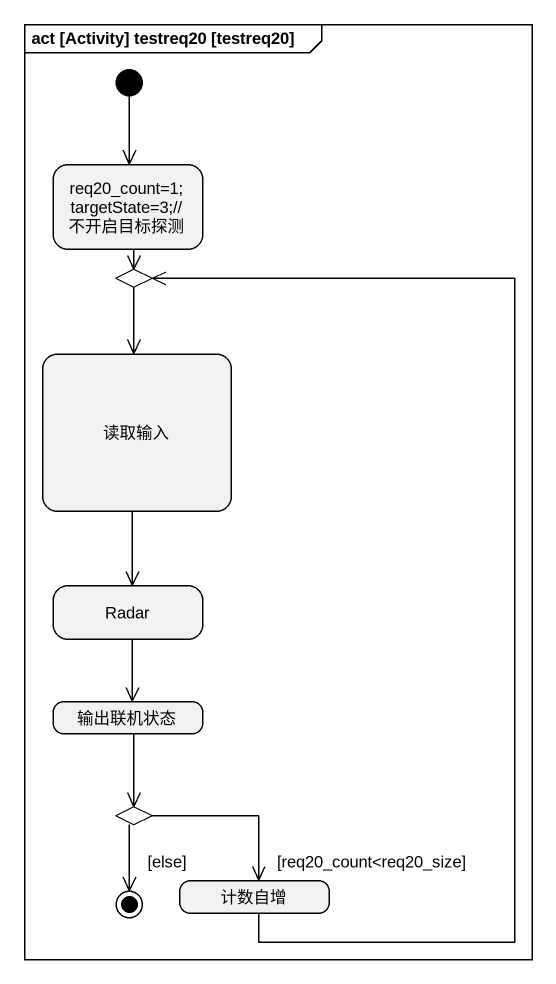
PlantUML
@startuml
mainframe act [Activity] testreq20 [testreq20]
hide empty description
state "req20_count=1; targetState=3;//不开启目标探测" as req20_count_1_targetState_3
state choice1 <<choice>>
state 读取输入
state Radar
state 输出联机状态
state choice2 <<choice>>
state 计数自增
[*] --> req20_count_1_targetState_3
req20_count_1_targetState_3 --> choice1
choice1 --> 读取输入
读取输入 --> Radar
Radar --> 输出联机状态
输出联机状态 --> choice2
choice2 --> 计数自增 : [req20_count<req20_size]
计数自增 -up-> choice1
choice2 --> [*] : [else]
@enduml
